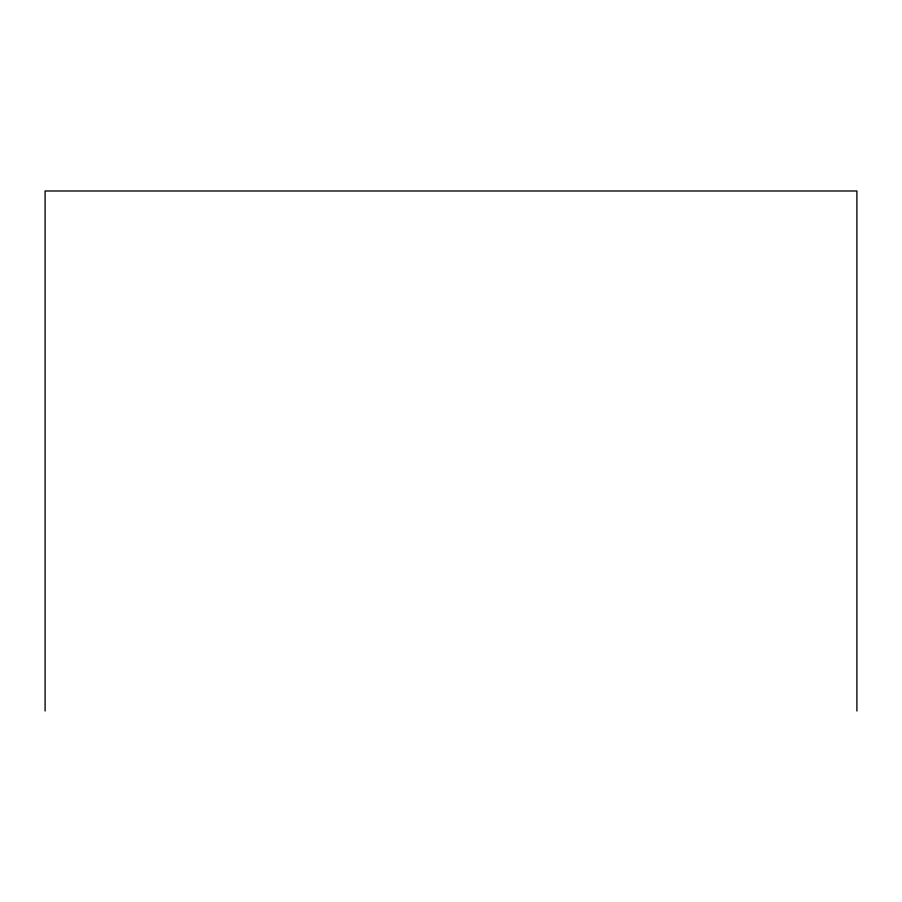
<?xml version="1.0" encoding="UTF-8"?>
<svg xmlns="http://www.w3.org/2000/svg" width="902" height="902" viewBox="0 0 902 902"><rect width="100%" height="100%" fill="white"/><g stroke="black" fill="none" stroke-linecap="round" stroke-linejoin="round"><path stroke-width="1.35" d="M856.9 711.013L856.9 190.987L45.1 190.987L45.1 711.013"/></g></svg>
